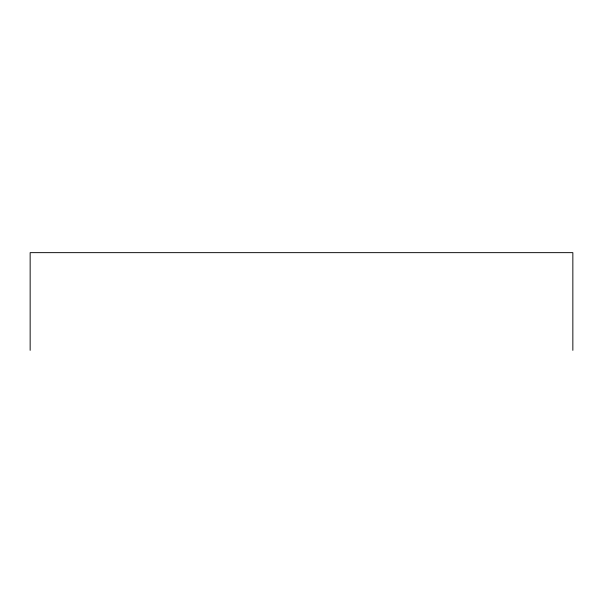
<?xml version="1.0" encoding="UTF-8"?>
<svg xmlns="http://www.w3.org/2000/svg" width="603" height="603" viewBox="0 0 603 603"><rect width="100%" height="100%" fill="white"/><g stroke="black" fill="none" stroke-linecap="round" stroke-linejoin="round"><path stroke-width="0.9" d="M572.85 350.351L572.85 252.649L30.15 252.649L30.15 350.351"/></g></svg>
